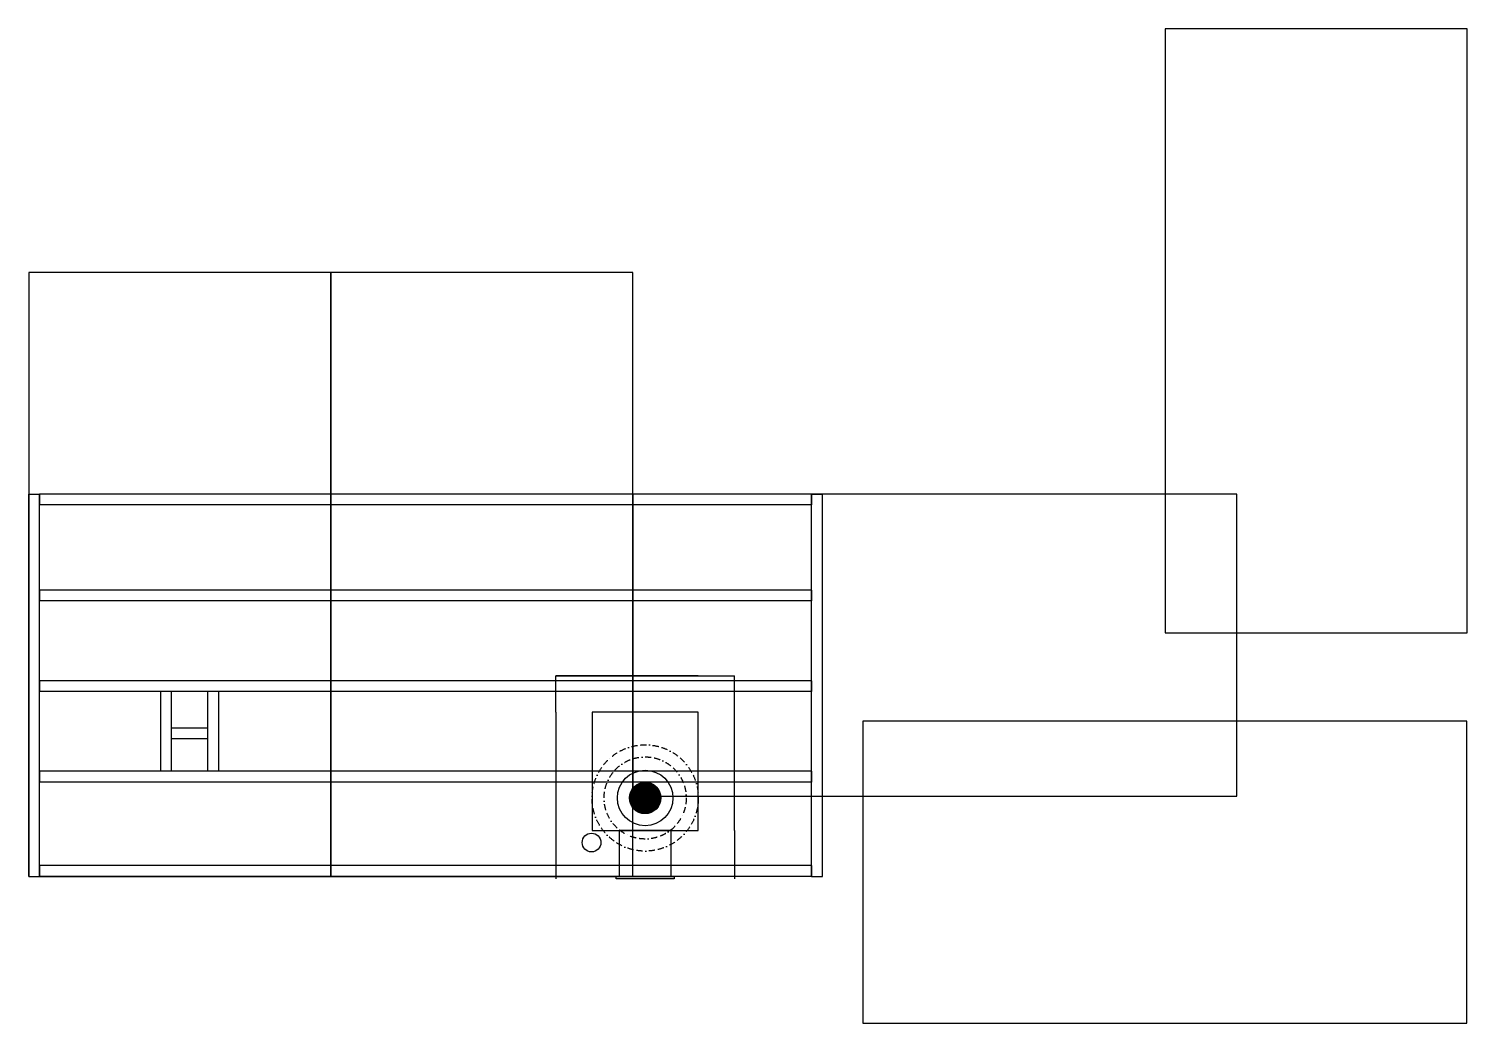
# Model space of a CAD drawing. Header units: millimetres. Extents: x -32864 to 44414, y -51818 to 3927.
# Drawn here: x 2065 to 8019, y -16307 to -12190 of the extents above; entities that cross this region are included whole.
import ezdxf

# ---------------------------------------------------------------- set-up
doc = ezdxf.new("R2010")
doc.units = ezdxf.units.MM
doc.header["$MEASUREMENT"] = 0
doc.linetypes.add('BORDERX2', pattern=[88.9, 25.4, -12.7, 25.4, -12.7, 0, -12.7])
doc.layers.get('0').update_dxf_attribs({"true_color": 0xffffff})
doc.layers.add('Elements2', color=54, linetype='Continuous', lineweight=25, true_color=0x7f7f00)
doc.layers.add('fundament', color=5, linetype='Continuous', lineweight=25, true_color=0x0000ff)
doc.layers.add('heater', color=6, linetype='Continuous', true_color=0xff00ff)

# ---------------------------------------------------------------- blocks, each defined once
blk = doc.blocks.new('HeaterUpperView')
at = {"layer": 'heater'}
h = blk.add_hatch(dxfattribs=at)
h.set_pattern_fill('NET', color=256, scale=200, angle=45, style=0)
h.set_pattern_definition([(45, (0, 0), (-0.08838835, 0.08838835), [])])
edge = h.paths.add_edge_path()
edge.add_arc((0, 0), 65, 0, 360)
for p, q in [((135, 220), (-355, 220)), ((-355, 220), (-355, -220)), ((135, -220), (135, 220)), ((325, 120), (335, 120)), ((325, -120), (325, 120)), ((335, 120), (335, -120)), ((325, 107.5), (135, 107.5)), ((135, 107.5), (135, -107.5)), ((325, -107.5), (325, 107.5)), ((135, -107.5), (325, -107.5)), ((335, -120), (325, -120)), ((-355, -220), (135, -220))]:
    blk.add_line(p, q, dxfattribs=at)
at = {"layer": 'heater', "linetype": 'BORDERX2'}
for radius in [220, 170]:
    blk.add_circle((0, 0), radius, dxfattribs=at)
at = {"layer": 'heater'}
for radius in [115, 65]:
    blk.add_circle((0, 0), radius, dxfattribs=at)
blk = doc.blocks.new('Fund_Side')
at = {"layer": 'fundament'}
for p, q in [((0, 0), (0, 1583)), ((0, 1583), (45, 1583)), ((45, 0), (45, 1583)), ((0, 0), (45, 0))]:
    blk.add_line(p, q, dxfattribs=at)
blk = doc.blocks.new('Fund_Width')
at = {"layer": 'fundament'}
for p, q in [((3195, 45), (0, 45)), ((0, 45), (0, 0)), ((3195, 0), (0, 0)), ((3195, 45), (3195, 0))]:
    blk.add_line(p, q, dxfattribs=at)
blk = doc.blocks.new('Fund_Frame')
for name, p in [('Fund_Side', (0, 0)), ('Fund_Width', (45, 1538)), ('Fund_Side', (3240, 0)), ('Fund_Width', (45, 1140.5)), ('Fund_Width', (45, 765.5)), ('Fund_Width', (45, 390.5)), ('Fund_Width', (45, 0))]:
    blk.add_blockref(name, p)
blk = doc.blocks.new('Fund_With_Sink')
at = {"layer": 'fundament'}
for p, q in [((545, 765.5), (545, 435.5)), ((590, 765.5), (590, 435.5)), ((740, 765.5), (740, 435.5)), ((785, 765.5), (785, 435.5)), ((590, 615.5), (740, 615.5)), ((590, 570.5), (740, 570.5))]:
    blk.add_line(p, q, dxfattribs=at)
blk.add_blockref('Fund_Frame', (0, 0), dxfattribs=at)
blk = doc.blocks.new('OSB3_1250x2500')
at = {"layer": 'Elements2'}
for p, q in [((1250, 2500), (0, 2500)), ((0, 2500), (0, 0)), ((1250, 0), (1250, 2500)), ((0, 0), (1250, 0))]:
    blk.add_line(p, q, dxfattribs=at)

msp = doc.modelspace()

# ---------------------------------------------------------------- linework, layer by layer
at = {"layer": 'Elements2'}
for p, q in [((4246.6, -15019.3), (4246.6, -14869.3)), ((4396.6, -14869.3), (4246.6, -14869.3)), ((4246.6, -14869.3), (4986.6, -14869.3)), ((4836.6, -14869.3), (4396.6, -14869.3)), ((4986.6, -15019.3), (4986.6, -14869.3)), ((4246.6, -15019.3), (4246.6, -15509.3)), ((4986.6, -15509.3), (4986.6, -15019.3)), ((4246.6, -15509.3), (4246.6, -15709.3)), ((4986.6, -15509.3), (4986.6, -15709.3))]:
    msp.add_line(p, q, dxfattribs=at)
msp.add_circle((4394.5, -15558.9), 38.7, dxfattribs=at)

# ---------------------------------------------------------------- block references
msp.add_blockref('Fund_With_Sink', (2065.1, -15699.3))
at = {"rotation": 270}
msp.add_blockref('HeaterUpperView', (4616.6, -15374.3), dxfattribs=at)
at = {"layer": 'Elements2'}
for p in [(6769.4, -14690.2), (2065.1, -15699.3), (3315.1, -15699.3)]:
    msp.add_blockref('OSB3_1250x2500', p, dxfattribs=at)
at = {"layer": 'Elements2', "rotation": 90}
for p in [(7065.1, -15366.3), (8017.5, -16306.8)]:
    msp.add_blockref('OSB3_1250x2500', p, dxfattribs=at)

doc.saveas('drawing.dxf')
